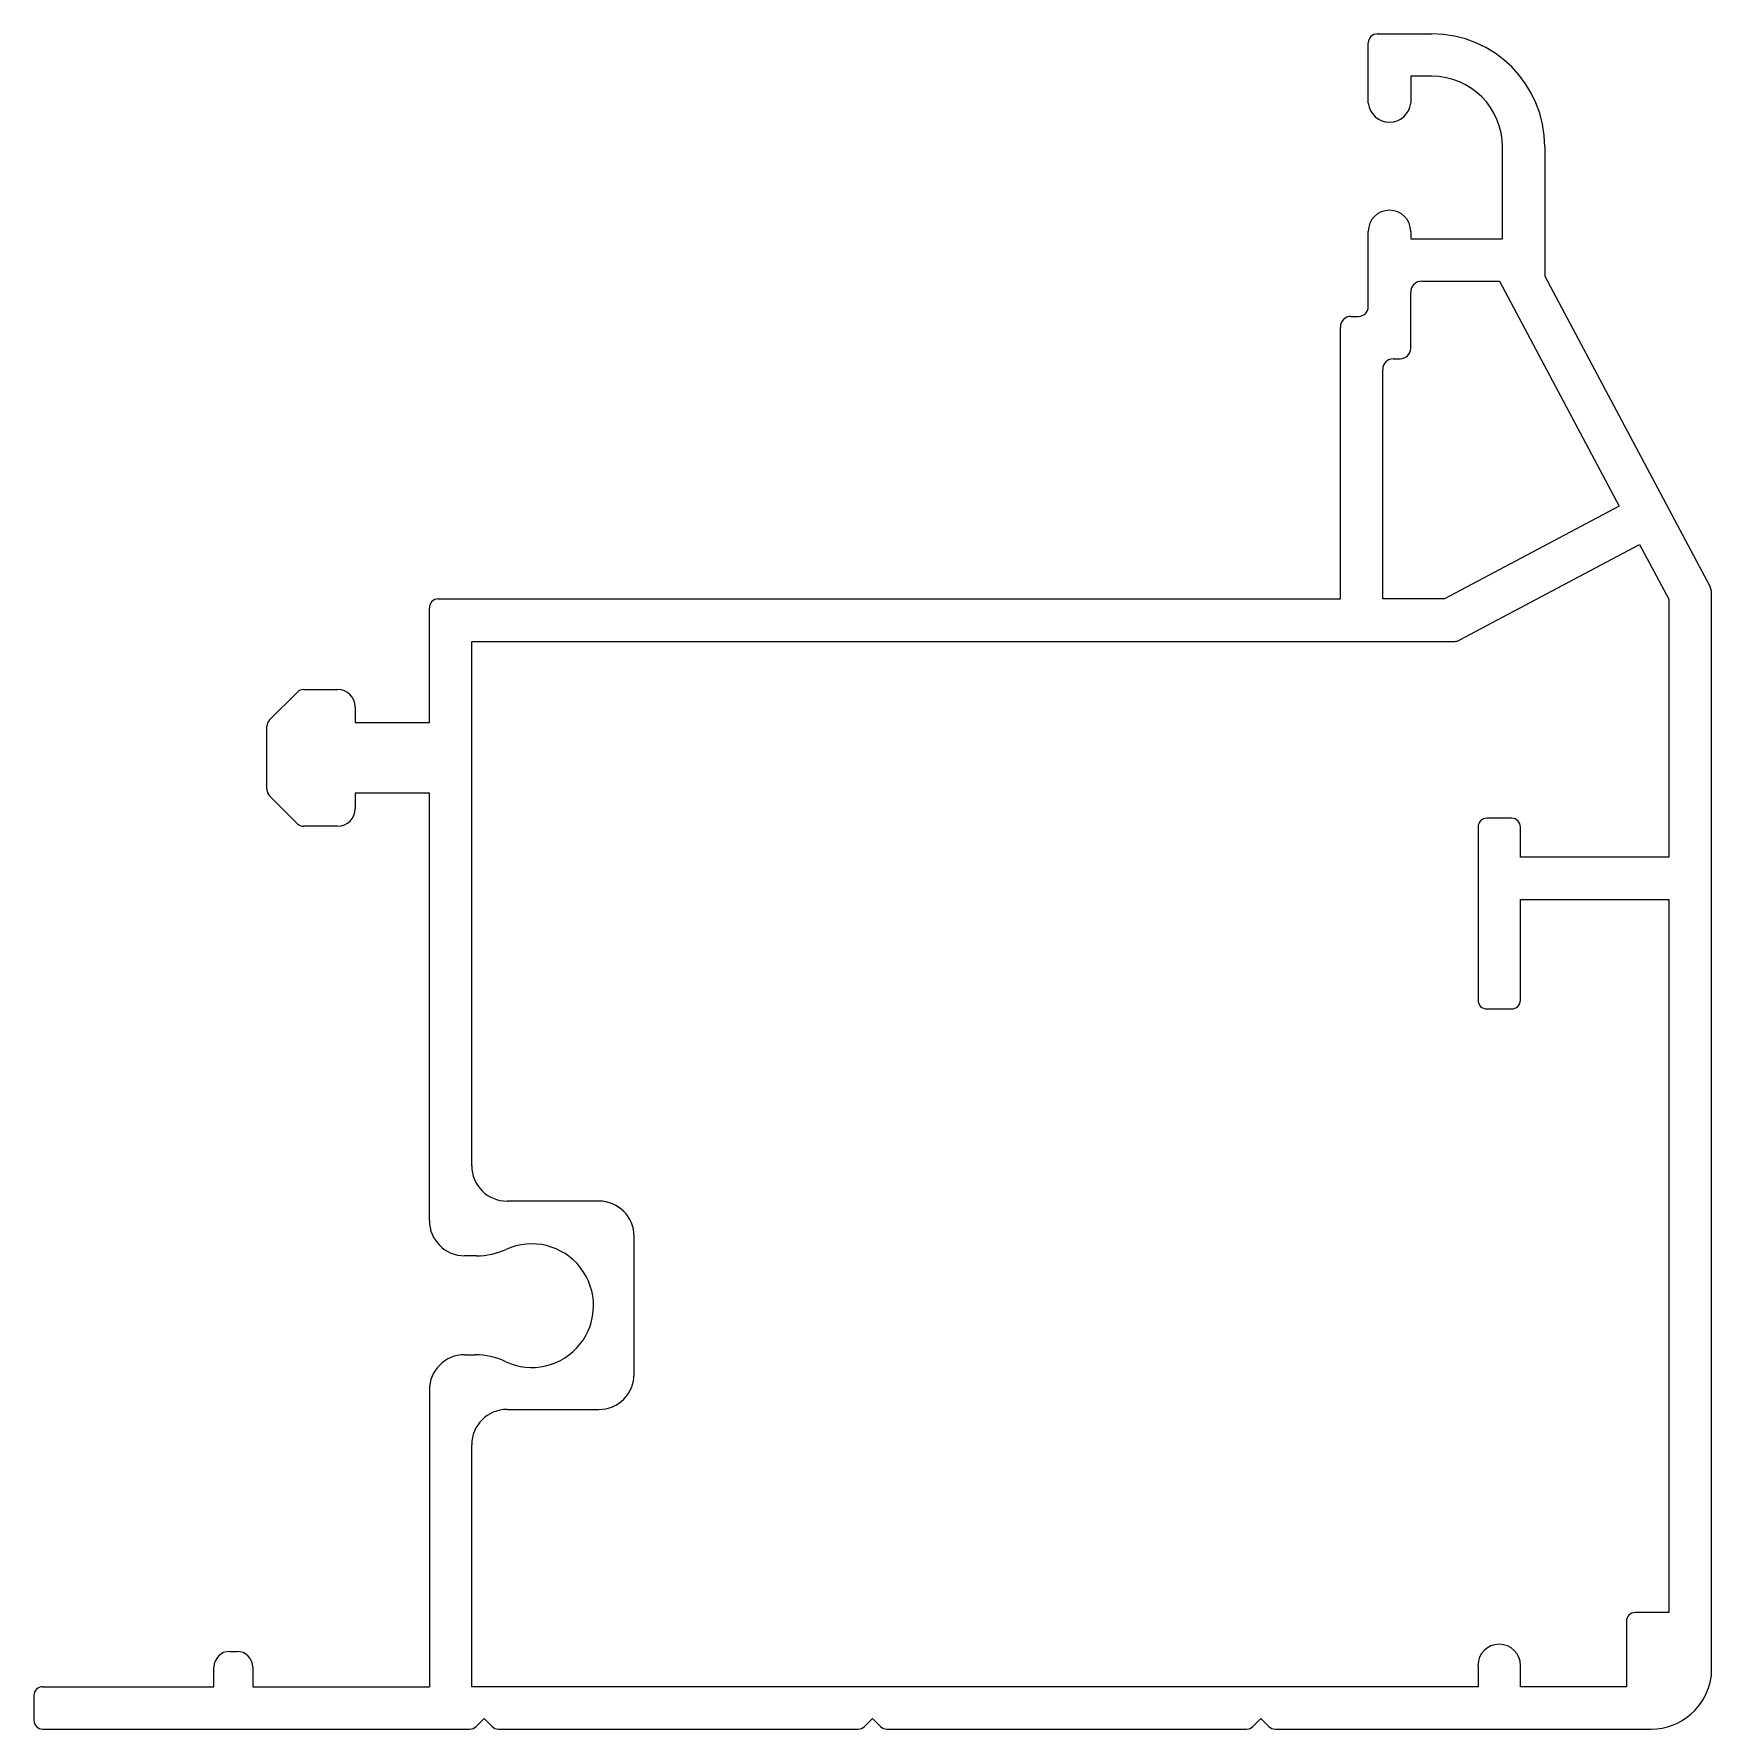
# Model space of a CAD drawing. Extents: x 1137.8 to 1185.3, y 1985.3 to 2033.3.
import ezdxf

# ---------------------------------------------------------------- set-up
doc = ezdxf.new("R2010")
doc.units = 0
doc.layers.get('0').update_dxf_attribs({"linetype": 'CONTINUOUS'})

msp = doc.modelspace()

# ---------------------------------------------------------------- linework, layer by layer
for p, q in [((1175.578, 2031.313), (1175.578, 2033.027)), ((1175.828, 2033.277), (1177.378, 2033.277)), ((1176.778, 2032.077), (1176.778, 2031.313)), ((1177.378, 2032.077), (1176.778, 2032.077)), ((1179.378, 2027.477), (1179.378, 2030.077)), ((1180.578, 2030.077), (1180.578, 2026.42)), ((1175.578, 2025.555), (1175.578, 2027.682)), ((1176.778, 2027.682), (1176.778, 2027.477)), ((1176.778, 2027.477), (1179.378, 2027.477)), ((1177.097, 2026.277), (1179.295, 2026.277)), ((1179.295, 2026.277), (1182.682, 2019.907)), ((1180.578, 2026.42), (1185.257, 2017.621)), ((1176.778, 2024.377), (1176.778, 2025.958)), ((1175.086, 2025.277), (1175.299, 2025.277)), ((1174.786, 2017.277), (1174.786, 2024.977)), ((1175.986, 2017.277), (1175.986, 2023.777)), ((1176.286, 2024.077), (1176.478, 2024.077)), ((1182.682, 2019.907), (1177.734, 2017.277)), ((1178.151, 2016.106), (1183.259, 2018.822)), ((1183.259, 2018.822), (1184.086, 2017.267)), ((1185.286, 2017.504), (1185.286, 1986.753)), ((1148.986, 2013.777), (1148.986, 2017.027)), ((1149.236, 2017.277), (1174.786, 2017.277)), ((1177.734, 2017.277), (1175.986, 2017.277)), ((1184.086, 2017.267), (1184.086, 2009.967)), ((1150.185, 2001.227), (1150.185, 2016.077)), ((1150.185, 2016.077), (1178.034, 2016.077)), ((1144.459, 2013.85), (1145.249, 2014.64)), ((1145.425, 2014.713), (1146.386, 2014.713)), ((1146.886, 2014.213), (1146.886, 2013.777)), ((1144.386, 2011.88), (1144.386, 2013.673)), ((1146.886, 2013.777), (1148.986, 2013.777)), ((1145.249, 2010.914), (1144.459, 2011.704)), ((1146.886, 2011.777), (1146.886, 2011.341)), ((1148.985, 2011.777), (1146.886, 2011.777)), ((1148.985, 1999.677), (1148.985, 2011.777)), ((1146.386, 2010.841), (1145.425, 2010.841)), ((1178.686, 2010.817), (1178.686, 2005.917)), ((1179.636, 2011.067), (1178.936, 2011.067)), ((1179.886, 2009.967), (1179.886, 2010.817)), ((1184.086, 2009.967), (1179.886, 2009.967)), ((1179.886, 2005.917), (1179.886, 2008.767)), ((1179.886, 2008.767), (1184.086, 2008.767)), ((1184.086, 2008.767), (1184.086, 1988.577)), ((1178.936, 2005.667), (1179.636, 2005.667)), ((1153.786, 2000.227), (1151.185, 2000.227)), ((1154.786, 1995.327), (1154.786, 1999.227)), ((1150.325, 1998.677), (1149.985, 1998.677)), ((1149.985, 1995.877), (1150.281, 1995.877)), ((1148.985, 1994.877), (1148.985, 1986.477)), ((1151.185, 1994.327), (1153.786, 1994.327)), ((1150.185, 1986.477), (1150.185, 1993.327)), ((1182.886, 1988.327), (1182.886, 1986.477)), ((1184.086, 1988.577), (1183.136, 1988.577)), ((1143.333, 1987.477), (1143.538, 1987.477)), ((1142.886, 1986.477), (1142.886, 1987.03)), ((1143.985, 1987.03), (1143.985, 1986.477)), ((1178.685, 1987.077), (1178.685, 1986.477)), ((1179.886, 1986.477), (1179.886, 1987.077)), ((1138.036, 1986.477), (1142.886, 1986.477)), ((1143.985, 1986.477), (1148.985, 1986.477)), ((1178.685, 1986.477), (1150.185, 1986.477)), ((1182.886, 1986.477), (1179.886, 1986.477)), ((1137.786, 1986.227), (1137.786, 1985.527)), ((1150.309, 1985.35), (1150.536, 1985.577)), ((1150.763, 1985.35), (1150.536, 1985.577)), ((1161.309, 1985.35), (1161.536, 1985.577)), ((1161.763, 1985.35), (1161.536, 1985.577)), ((1172.309, 1985.35), (1172.536, 1985.577)), ((1172.763, 1985.35), (1172.536, 1985.577)), ((1138.036, 1985.277), (1150.132, 1985.277)), ((1150.939, 1985.277), (1161.132, 1985.277)), ((1161.939, 1985.277), (1172.132, 1985.277)), ((1172.939, 1985.277), (1183.586, 1985.277))]:
    msp.add_line(p, q)
for centre, radius, start, end in [((1175.828, 2033.027), 0.25, 90, 180), ((1177.378, 2030.077), 3.2, 0, 90), ((1177.378, 2030.077), 2, 0, 90), ((1176.178, 2031.382), 0.604, 186.5415, 353.4585), ((1176.178, 2027.682), 0.6, 0, 180), ((1177.097, 2025.958), 0.319, 90, 180), ((1175.086, 2024.977), 0.3, 90, 180), ((1175.299, 2025.555), 0.278, 270, 0), ((1176.478, 2024.377), 0.3, 270, 0), ((1176.286, 2023.777), 0.3, 90, 180), ((1185.036, 2017.504), 0.25, 0, 28), ((1149.236, 2017.027), 0.25, 90, 180), ((1178.034, 2016.327), 0.25, 270, 298), ((1145.425, 2014.463), 0.25, 90, 135), ((1146.386, 2014.213), 0.5, 0, 90), ((1144.636, 2013.673), 0.25, 135, 180), ((1144.636, 2011.88), 0.25, 180, 225), ((1146.386, 2011.341), 0.5, 270, 0), ((1145.425, 2011.091), 0.25, 225, 270), ((1178.936, 2010.817), 0.25, 90, 180), ((1179.636, 2010.817), 0.25, 0, 90), ((1178.936, 2005.917), 0.25, 180, 270), ((1179.636, 2005.917), 0.25, 270, 0), ((1151.185, 2001.227), 1, 180, 270), ((1153.786, 1999.227), 1, 0, 90), ((1149.985, 1999.677), 1, 180, 270), ((1150.325, 2000.677), 2, 270, 294.5746), ((1151.885, 1997.266), 1.75, 244.6773, 114.5746), ((1149.985, 1994.877), 1, 90, 180), ((1150.281, 1993.877), 2, 64.6773, 90), ((1153.786, 1995.327), 1, 270, 0), ((1151.185, 1993.327), 1, 90, 180), ((1183.136, 1988.327), 0.25, 90, 180), ((1143.333, 1987.03), 0.447, 90, 180), ((1143.538, 1987.03), 0.447, 0, 90), ((1179.285, 1987.077), 0.601, 0, 180), ((1183.586, 1986.994), 1.717, 270, 351.9296), ((1138.036, 1986.227), 0.25, 90, 180), ((1138.036, 1985.527), 0.25, 180, 270), ((1150.132, 1985.527), 0.25, 270, 315), ((1150.939, 1985.527), 0.25, 225, 270), ((1161.132, 1985.527), 0.25, 270, 315), ((1161.939, 1985.527), 0.25, 225, 270), ((1172.132, 1985.527), 0.25, 270, 315), ((1172.939, 1985.527), 0.25, 225, 270)]:
    msp.add_arc(centre, radius, start, end)

doc.saveas('drawing.dxf')
